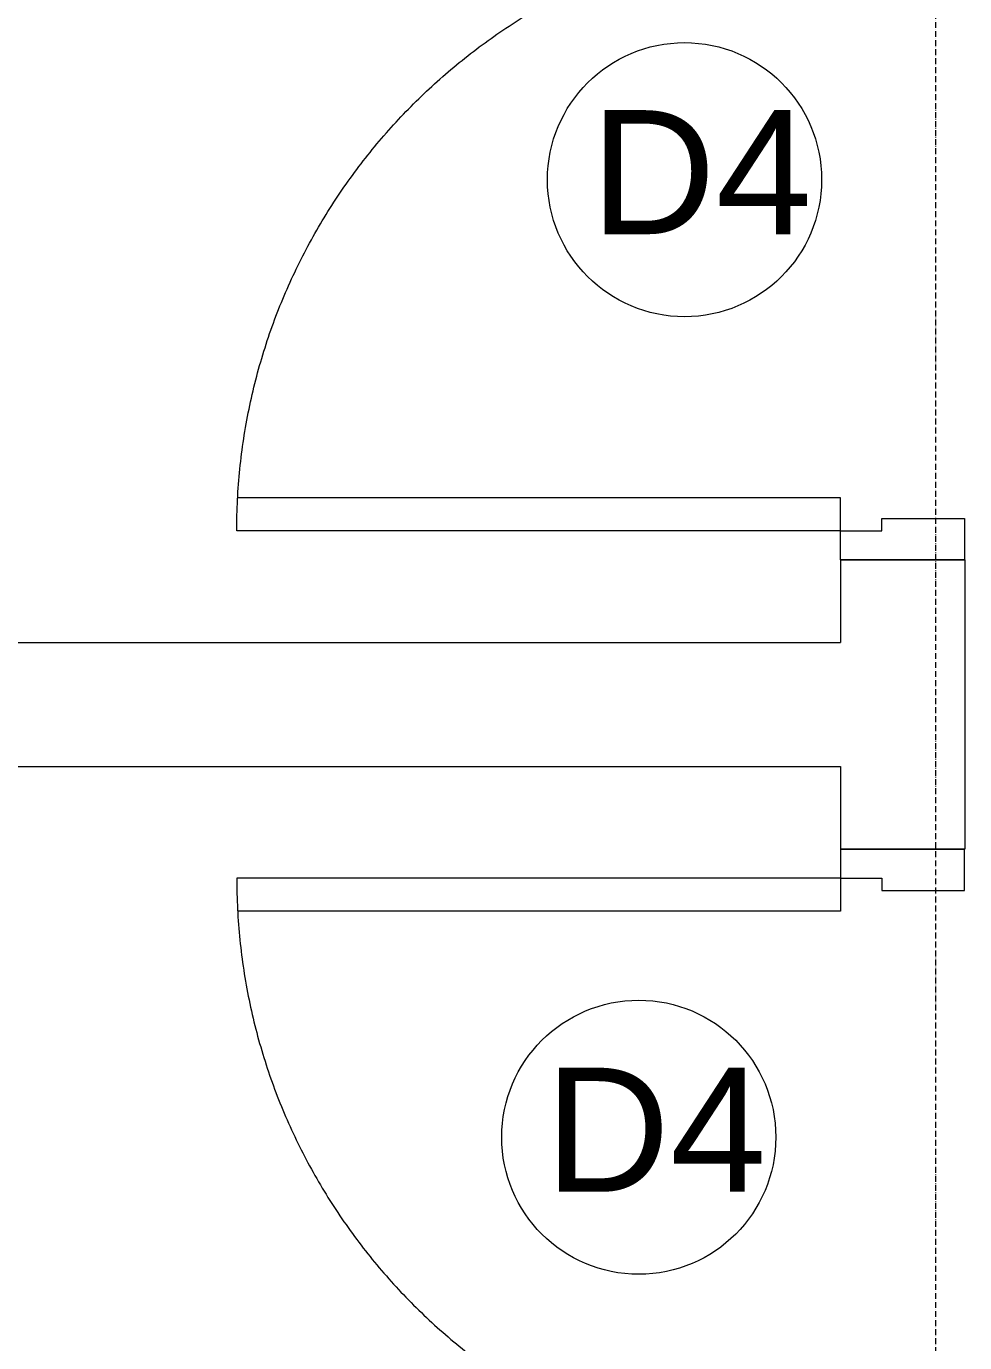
# Model space of a CAD drawing. Header units: millimetres. Extents: x -425671 to 598394, y -194194 to 343585.
# Drawn here: x 45975 to 47109, y 163575 to 165167 of the extents above; entities that cross this region are included whole.
import ezdxf

# ---------------------------------------------------------------- set-up
doc = ezdxf.new("R2010")
doc.units = ezdxf.units.MM
for name, pattern in [('ACAD_ISO10W100', [18, 12, -3, 0, -3]), ('DOT3', [0.06, 0, -0.06]), ('HIDDEN', [9.525, 6.35, -3.175])]:
    doc.linetypes.add(name, pattern=pattern)
for name, color, linetype, lineweight in [('150mm Wall', 250, 'Continuous', 13), ('Bathroom Door', 250, 'Continuous', 9), ('Centre line', 30, 'Continuous', 9), ('TEXT', 30, 'DOT3', 9)]:
    doc.layers.add(name, color=color, linetype=linetype, lineweight=lineweight)
doc.styles.get("Standard").update_dxf_attribs({"font": 'arial.ttf'})

# ---------------------------------------------------------------- blocks, each defined once
blk = doc.blocks.new('Door1')
at = {"layer": 'Bathroom Door'}
for p, q in [((1900.5856, 444.8857), (1899.8556, 444.8857)), ((1900.5856, 444.8457), (1899.8567, 444.8457))]:
    blk.add_line(p, q, dxfattribs=at)
for points in [[(1900.7356, 444.9207), (1900.5856, 444.9207), (1900.5856, 444.8857), (1900.6356, 444.8857), (1900.6356, 444.8707), (1900.7356, 444.8707), (1900.7356, 444.9207)], [(1900.5856, 444.8857), (1900.5856, 444.8457)], [(1900.7356, 444.1207), (1900.5856, 444.1207), (1900.5856, 444.1557), (1900.6356, 444.1557), (1900.6356, 444.1707), (1900.7356, 444.1707), (1900.7356, 444.1207)]]:
    blk.add_lwpolyline(points, dxfattribs=at)
at = {"layer": 'Bathroom Door', "linetype": 'HIDDEN', "ltscale": 20}
blk.add_arc((1900.5856, 444.8857), 0.73, 180, 270, dxfattribs=at)
blk = doc.blocks.new('d4')
at = {"layer": 'TEXT', "linetype": 'Continuous'}
blk.add_circle((543327.5, -501565.5), 165.7, dxfattribs=at)
at = {"layer": 'TEXT', "linetype": 'Continuous', "insert": (543213.9, -501481.4), "char_height": 150, "attachment_point": 1}
blk.add_mtext_dynamic_manual_height_columns('D4', width=1465.444, gutter_width=12.5, heights=[0], dxfattribs=at)

msp = doc.modelspace()

# ---------------------------------------------------------------- linework, layer by layer
at = {"layer": '150mm Wall'}
for p, q in [((46959.03, 164521.619), (47109.03, 164521.619)), ((46959.03, 164521.619), (46959.03, 164421.619)), ((47109.03, 164521.619), (47109.03, 164171.619)), ((44339.03, 164421.619), (46959.03, 164421.619)), ((44339.03, 164271.619), (46959.03, 164271.619)), ((46959.03, 164271.619), (46959.03, 164171.619)), ((46959.03, 164171.619), (47109.03, 164171.619))]:
    msp.add_line(p, q, dxfattribs=at)
at = {"layer": 'Centre line', "linetype": 'ACAD_ISO10W100', "ltscale": 0.6}
msp.add_line((47074.011, 140421.619), (47074.038, 172421.619), dxfattribs=at)

# ---------------------------------------------------------------- block references
at = {"layer": 'Bathroom Door', "xscale": -1000, "yscale": 1000, "zscale": 1000, "rotation": 180}
msp.add_blockref('Door1', (-1853626.611, 609442.349), dxfattribs=at)
at = {"layer": 'Bathroom Door', "xscale": 1000, "yscale": 1000, "zscale": 1000}
msp.add_blockref('Door1', (-1853626.611, -280749.112), dxfattribs=at)
at = {"layer": 'TEXT', "linetype": 'Continuous'}
for p in [(-496557.129, 666546.674), (-496612.481, 665388.802)]:
    msp.add_blockref('d4', p, dxfattribs=at)

doc.saveas('drawing.dxf')
